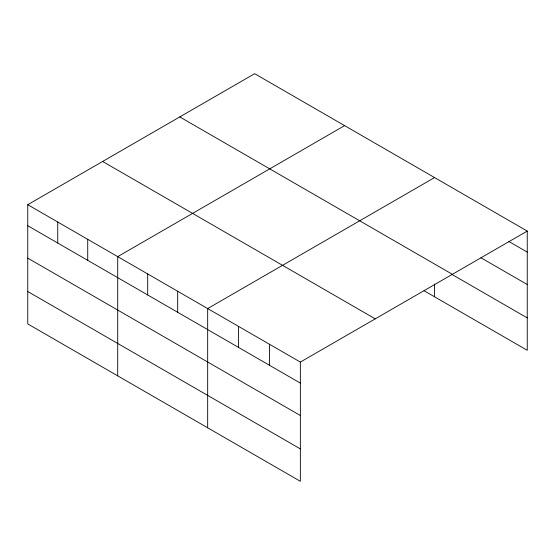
<?xml version="1.0" encoding="UTF-8"?>
<svg xmlns="http://www.w3.org/2000/svg" width="555" height="555" viewBox="0 0 555 555"><rect width="100%" height="100%" fill="white"/><g stroke="black" fill="none" stroke-linecap="round" stroke-linejoin="round"><path stroke-width="0.83" d="M27.75 204.698L300.352 362.082L300.352 481.303L27.75 323.919L27.75 204.698L254.648 73.697L527.25 231.081L527.25 350.302L424.069 290.737M344.606 125.631L117.709 256.632L117.709 375.86M434.565 177.565L207.667 308.566L207.667 427.794M300.352 362.082L527.25 231.081M508.859 241.487L527.25 252.102M480.908 257.756L527.25 284.514M179.771 116.925L452.374 274.309M452.221 274.579L527.25 317.897M102.626 161.463L375.229 318.848M27.75 225.719L300.352 383.103M27.75 258.124L300.352 415.508M27.75 291.514L300.352 448.898M434.565 284L434.565 296.793M269.452 344.239L269.452 365.266M238.56 326.402L238.56 347.43M177.676 291.257L177.676 312.285M147.692 273.941L147.692 294.969M87.725 239.316L87.725 260.344M57.734 222.007L57.734 243.034"/></g></svg>
